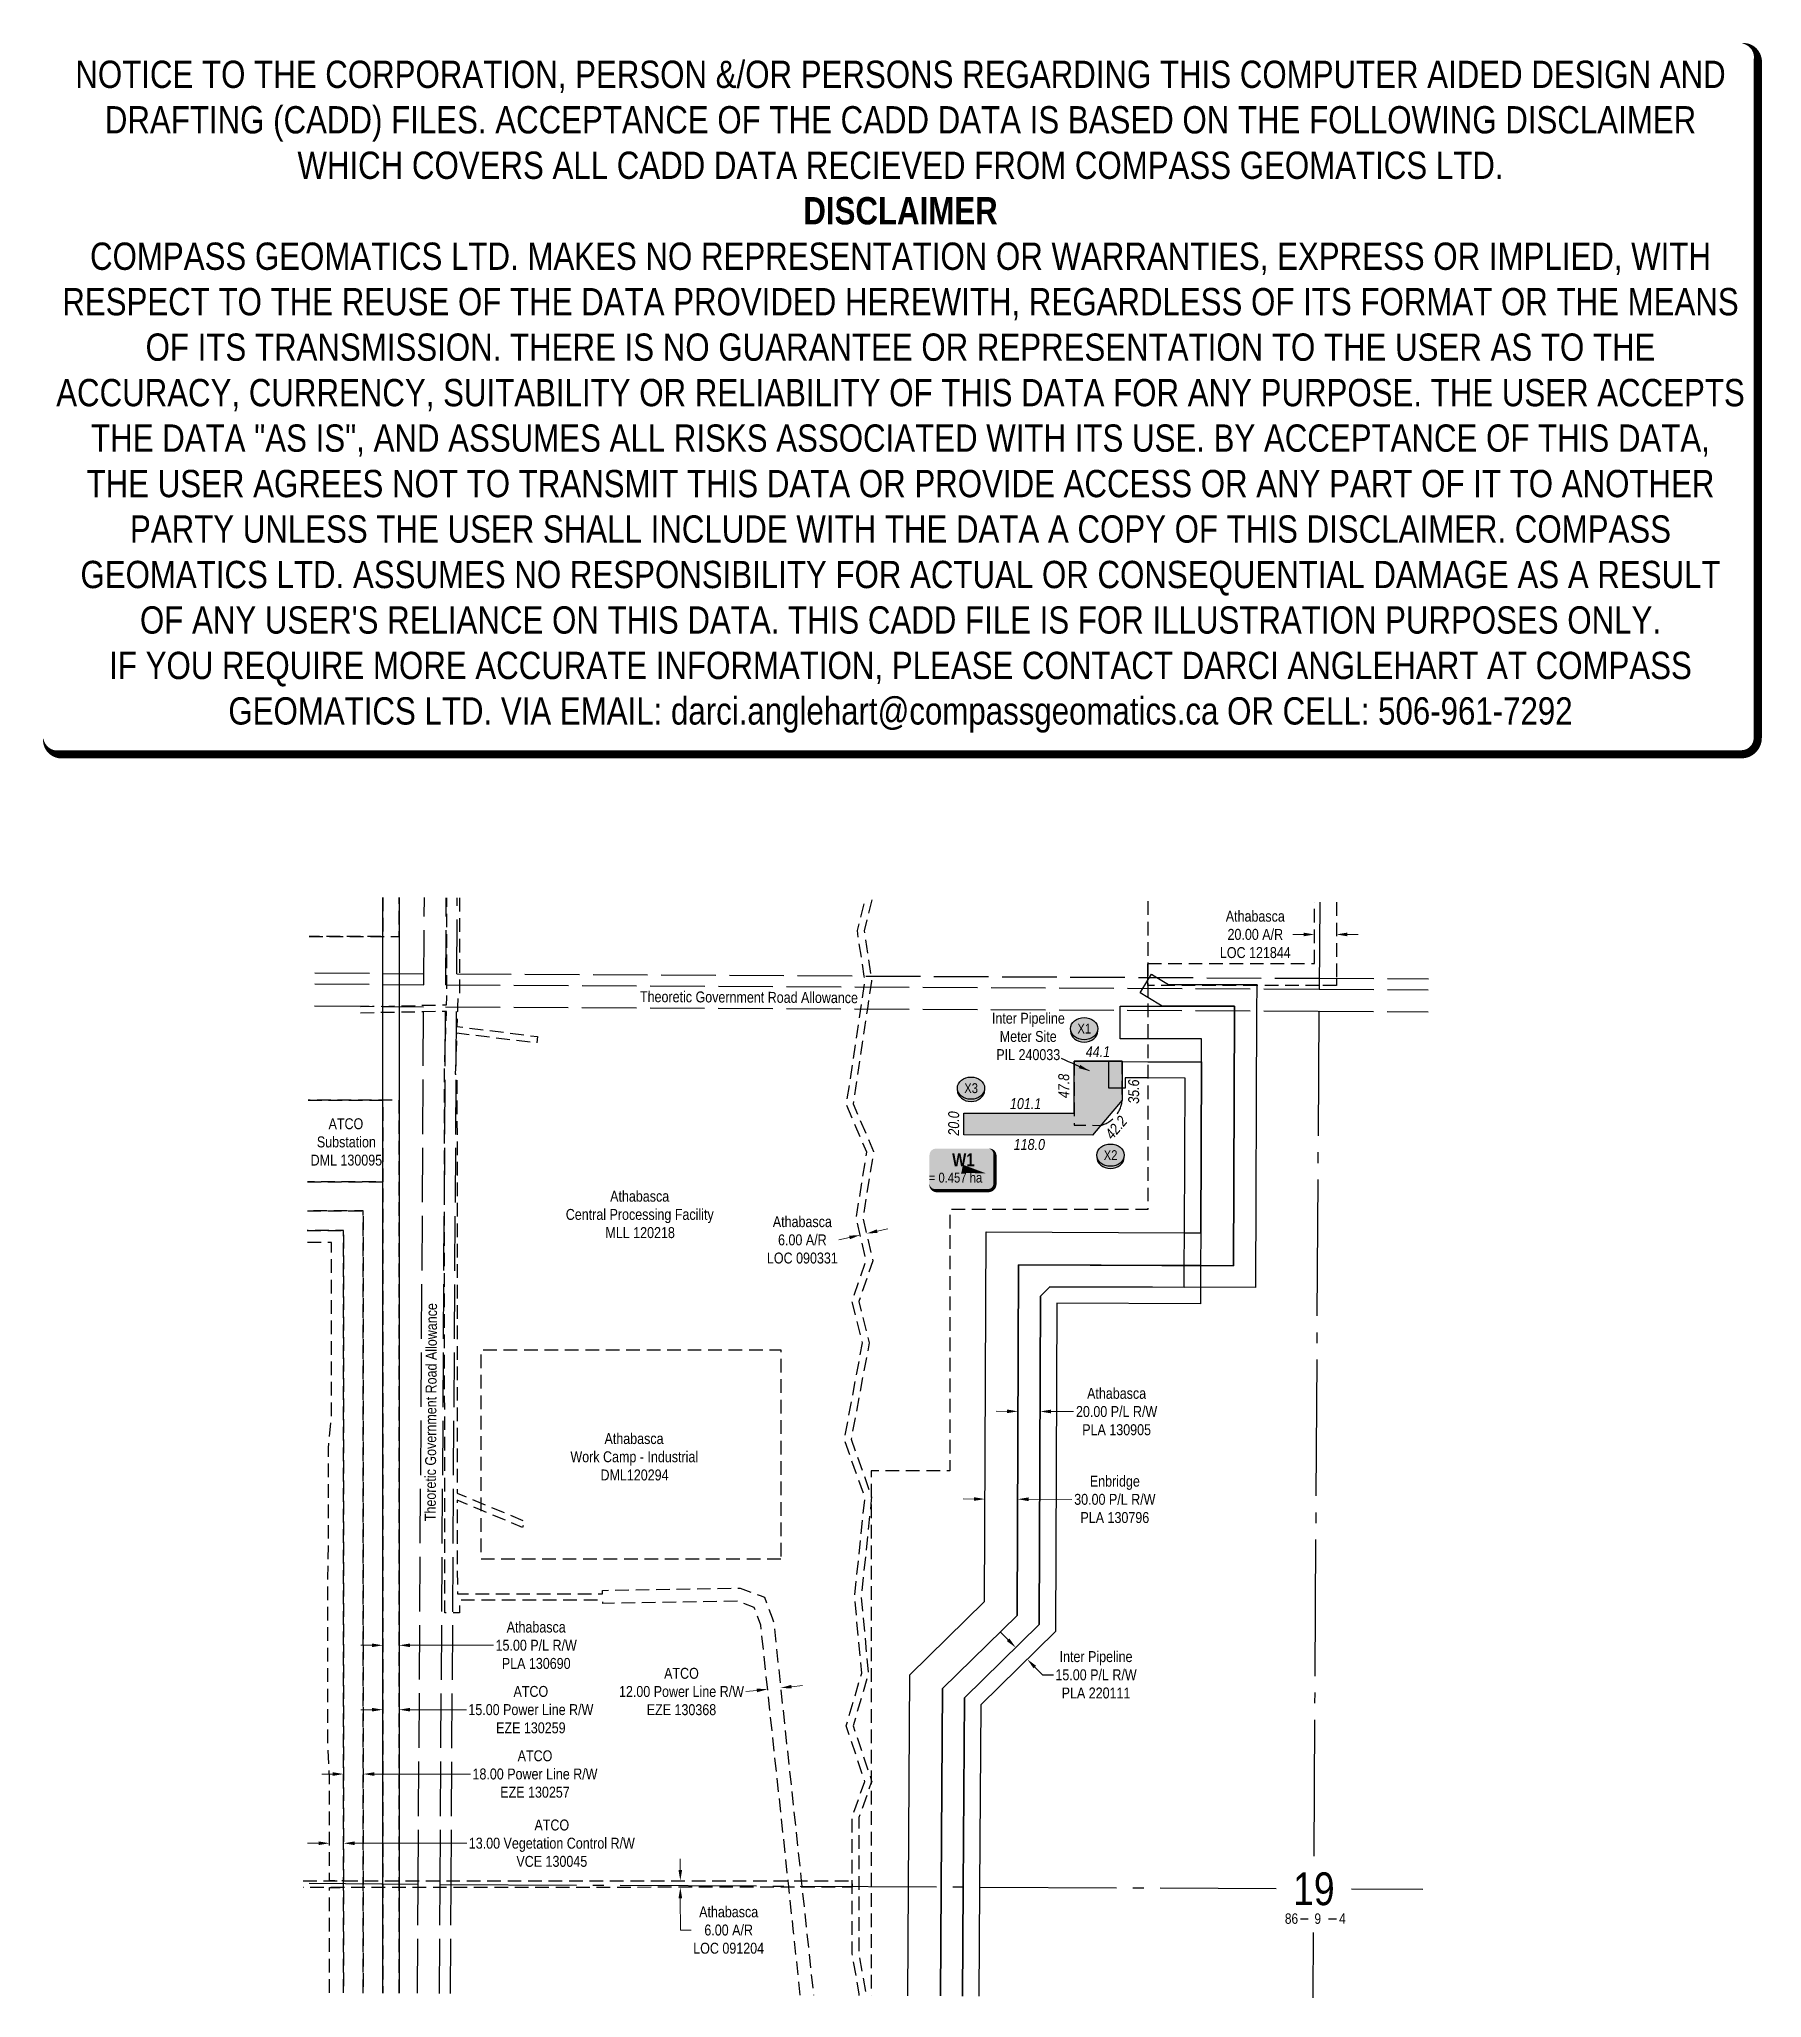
# Model space of a CAD drawing. Extents: x 473271 to 474850, y 6258556 to 6260351.
import ezdxf
from ezdxf.enums import TextEntityAlignment as Align

# ---------------------------------------------------------------- set-up
doc = ezdxf.new("R2010")
doc.units = 0
doc.header["$LTSCALE"] = 5
doc.header["$PDSIZE"] = 0.5
for name, pattern in [('foc-ACCESSROAD', [3.75, 2.5, -1.25]), ('foc-FLOWLINE', [3.75, 2.5, -1.25]), ('foc-QUARTERLINE', [33, 25, -3, 2, -3]), ('foc-UNSURVEYED', [12.5, 10, -2.5])]:
    doc.linetypes.add(name, pattern=pattern)
doc.layers.get('Defpoints').update_dxf_attribs({"color": 9})
for name, color, linetype in [('10', 1, 'Continuous'), ('9', 3, 'Continuous'), ('C-RW', 13, 'Continuous'), ('C-WS', 13, 'foc-ACCESSROAD'), ('F-AR', 190, 'foc-ACCESSROAD'), ('F-EZE', 190, 'foc-FLOWLINE'), ('F-RW', 190, 'Continuous'), ('F-VCE', 190, 'foc-FLOWLINE'), ('F-WS', 190, 'foc-ACCESSROAD'), ('L-QSEC', 8, 'foc-QUARTERLINE'), ('L-ROAD-T', 7, 'Continuous'), ('L-SECLBL', 7, 'Continuous'), ('L-USEC', 7, 'foc-UNSURVEYED'), ('P-CROSSINGS', 250, 'Continuous'), ('P-TEMP-BLOCKS', 250, 'Continuous'), ('P-WORKAREA', 113, 'Continuous'), ('P-WORKAREA-H', 111, 'Continuous'), ('P-WORKAREA-T', 113, 'Continuous')]:
    doc.layers.add(name, color=color, linetype=linetype)
for name, color, linetype, lineweight in [('C-WS-T', 13, 'Continuous', 9), ('F-AR-T', 190, 'Continuous', 9), ('F-EZE-T', 190, 'Continuous', 9), ('F-RW-T', 190, 'Continuous', 9), ('F-WS-T', 190, 'Continuous', 9)]:
    doc.layers.add(name, color=color, linetype=linetype, lineweight=lineweight)
doc.layers.add('DISCLAIMER', color=7, linetype='Continuous', plot=False)
doc.styles.add('80', font='ARIALN.TTF', dxfattribs={"height": 10})
doc.styles.add('80CG', font='ARIALN.TTF', dxfattribs={"height": 10})
doc.styles.add('80L', font='ARIALN.TTF', dxfattribs={"height": 10})
doc.styles.add('BOLD', font='ARIALNB.TTF')
doc.styles.add('Crossing', font='ARIALN.TTF', dxfattribs={"height": 10})
doc.styles.add('SIMPLEX', font='ARIALN.TTF')
doc.dimstyles.new('Compass 5 000', dxfattribs={"dimscale": 5, "dimtxt": 9, "dimasz": 2, "dimexe": 0.2, "dimexo": 0.0625, "dimgap": 0.5, "dimtad": 0, "dimtih": 1, "dimtoh": 1, "dimzin": 0, "dimdsep": 46, "dimtxsty": '80CG', "dimcen": 0.1, "dimse1": 1, "dimse2": 1, "dimclrd": 256, "dimclrt": 256, "dimaunit": 1, "dimadec": 4, "dimazin": 0, "dimtfac": 0.06, "dimtofl": 0, "dimtmove": 0, "dimatfit": 1, "dimfxl": 0.2, "dimtolj": 1, "dimtzin": 0, "dimlwd": -1, "dimarcsym": 0})

# ---------------------------------------------------------------- blocks, each defined once
blk = doc.blocks.new('L-SECLBL')
at = {"layer": '9', "color": 7}
for p, q in [((-5.082139060913505, -27.83004804289613), (-12.28857354467345, -27.83004804289613)), ((20.70431141927111, -27.83004804289613), (13.49787693551116, -27.83004804289613))]:
    blk.add_line(p, q, dxfattribs=at)
at = {"layer": '10', "color": 2, "style": 'SIMPLEX'}
blk.add_attdef('SEC', text='', height=30, dxfattribs=at).set_placement((0, 0), align=Align.MIDDLE)
at = {"layer": '10', "color": 5, "style": '80L'}
blk.add_attdef('TWP', text='', height=9.5, dxfattribs=at).set_placement((-14.43410290347765, -27.36845155570791), align=Align.MIDDLE_RIGHT)
blk.add_attdef('RGE', text='', height=9.5, dxfattribs=at).set_placement((3.622123863462547, -27.36845155570791), align=Align.MIDDLE_CENTER)
blk.add_attdef('MER', text='', height=9.5, dxfattribs=at).set_placement((23.16775162027989, -27.36845155570791), align=Align.MIDDLE_LEFT)
blk = doc.blocks.new('*D445')
at = {"layer": 'Defpoints', "color": 0, "transparency": 16777216}
for p in [(473938.4846243914, 6258840.22152582), (473938.6758961241, 6258838.429441289), (473950.4065250765, 6258841.493967249)]:
    blk.add_point(p, dxfattribs=at)
at = {"layer": 'F-EZE-T', "transparency": 16777216}
for p, q in [((473928.7323720501, 6258837.368154813), (473918.7888479758, 6258836.306868336)), ((473960.5413208836, 6258840.763169195), (473970.4848449578, 6258841.824455671))]:
    blk.add_line(p, q, dxfattribs=at)
for points in [[(473928.5554909705, 6258839.025408825), (473928.9092531295, 6258835.710900799), (473938.6758961241, 6258838.429441289)], [(473960.364439804, 6258842.420423207), (473960.718201963, 6258839.105915181), (473950.5977968093, 6258839.701882717)]]:
    blk.add_solid(points, dxfattribs=at)
at = {"layer": 'F-EZE-T', "transparency": 16777216, "insert": (473859.6517401994, 6258836.306868335), "char_height": 10, "attachment_point": 5, "style": '80CG'}
blk.add_mtext('\\A1;ATCO\\P12.00 Power Line R/W\\PEZE 130368 ', dxfattribs=at)
blk = doc.blocks.new('*D446')
at = {"layer": 'Defpoints', "color": 0, "transparency": 16777216}
for p in [(474023.4774267275, 6259254.725747949), (474024.7996561283, 6259248.974346313), (474030.6473200968, 6259250.318706125)]:
    blk.add_point(p, dxfattribs=at)
at = {"layer": 'F-AR-T', "transparency": 16777216}
for p, q in [((474013.7316554154, 6259252.485225346), (474003.9858841032, 6259250.244702744)), ((474039.070862008, 6259258.310630363), (474048.8166333202, 6259260.551152966))]:
    blk.add_line(p, q, dxfattribs=at)
for points in [[(474013.3582349818, 6259254.109520566), (474014.1050758492, 6259250.860930127), (474023.4774267275, 6259254.725747949)], [(474038.6974415744, 6259259.934925583), (474039.4442824419, 6259256.686335145), (474029.3250906961, 6259256.070107761)]]:
    blk.add_solid(points, dxfattribs=at)
at = {"layer": 'F-AR-T', "transparency": 16777216, "insert": (473970.4729236667, 6259250.244702744), "char_height": 10, "attachment_point": 5, "style": '80CG'}
blk.add_mtext('\\A1;Athabasca\\P6.00 A/R\\PLOC 090331', dxfattribs=at)
blk = doc.blocks.new('*D447')
at = {"layer": 'Defpoints', "color": 0, "transparency": 16777216}
for p in [(474167.8239837817, 6259012.601230957), (474137.7305000089, 6258987.059795693), (474167.7181424082, 6258986.936128419)]:
    blk.add_point(p, dxfattribs=at)
at = {"layer": 'F-RW-T', "transparency": 16777216}
for p, q in [((474127.8364264158, 6259012.766137292), (474117.8365114491, 6259012.807376352)), ((474177.8238987483, 6259012.559991895), (474217.4853406067, 6259012.396430441))]:
    blk.add_line(p, q, dxfattribs=at)
for points in [[(474127.8432995926, 6259014.432789787), (474127.8295532389, 6259011.099484798), (474137.8363413824, 6259012.72489823)], [(474177.8307719252, 6259014.22664439), (474177.8170255714, 6259010.893339401), (474167.8239837817, 6259012.601230957)]]:
    blk.add_solid(points, dxfattribs=at)
at = {"layer": 'F-RW-T', "transparency": 16777216, "insert": (474256.9498699381, 6259012.396430442), "char_height": 10, "attachment_point": 5, "style": '80CG'}
blk.add_mtext('\\A1;Enbridge\\P30.00 P/L R/W\\PPLA 130796', dxfattribs=at)
blk = doc.blocks.new('*D448')
at = {"layer": 'Defpoints', "color": 0, "transparency": 16777216}
for p in [(474168.2631674793, 6259119.097341304), (474188.5156273437, 6259119.014289148), (474188.4090241137, 6259093.018845681)]:
    blk.add_point(p, dxfattribs=at)
at = {"layer": 'F-RW-T', "transparency": 16777216}
for p, q in [((474158.1566483327, 6259093.142905922), (474148.1567324162, 6259093.183914006)), ((474198.4089400302, 6259092.977837597), (474219.0444311078, 6259092.89321469))]:
    blk.add_line(p, q, dxfattribs=at)
for points in [[(474158.1634830134, 6259094.809558574), (474158.149813652, 6259091.476253268), (474168.1565642492, 6259093.101897838)], [(474198.4157747109, 6259094.644490249), (474198.4021053495, 6259091.311184944), (474188.4090241137, 6259093.018845681)]]:
    blk.add_solid(points, dxfattribs=at)
at = {"layer": 'F-RW-T', "transparency": 16777216, "insert": (474258.5805839045, 6259092.89321469), "char_height": 10, "attachment_point": 5, "style": '80CG'}
blk.add_mtext('\\A1;Athabasca\\P20.00 P/L R/W\\PPLA 130905', dxfattribs=at)
blk = doc.blocks.new('*D449')
at = {"layer": 'C-RW', "transparency": 16777216}
for p, q in [((474159.1295884158, 6258883.740393803), (474152.1289103343, 6258890.881157514)), ((474183.62996668, 6258858.749755752), (474190.630644762, 6258851.60899204)), ((474190.630644762, 6258851.60899204), (474200.630644762, 6258851.60899204))]:
    blk.add_line(p, q, dxfattribs=at)
for points in [[(474160.3197157015, 6258884.907173483), (474157.9394611302, 6258882.573614121), (474166.1302664978, 6258876.599630089)], [(474184.8200939656, 6258859.916535432), (474182.4398393943, 6258857.582976071), (474176.6292885984, 6258865.890519464)]]:
    blk.add_solid(points, dxfattribs=at)
at = {"layer": 'Defpoints', "color": 0, "transparency": 16777216}
for p in [(474162.7773744171, 6258873.312514166), (474173.2763965186, 6258862.603403542), (474176.6292885984, 6258865.890519464)]:
    blk.add_point(p, dxfattribs=at)
at = {"layer": 'C-RW', "transparency": 16777216, "insert": (474239.7131822784, 6258851.608992038), "char_height": 10, "attachment_point": 5, "style": '80CG'}
blk.add_mtext('\\A1;Inter Pipeline\\P15.00 P/L R/W\\PPLA 220111', dxfattribs=at)
blk = doc.blocks.new('*D450')
at = {"layer": 'Defpoints', "color": 0, "transparency": 16777216}
for p in [(473536.9582784728, 6258727.722643726), (473549.9561168205, 6258727.722623681), (473549.9560698717, 6258697.279302687)]:
    blk.add_point(p, dxfattribs=at)
at = {"layer": 'F-EZE-T', "transparency": 16777216}
for p, q in [((473526.958231524, 6258697.279338154), (473516.958231524, 6258697.279353576)), ((473559.9560698717, 6258697.279287266), (473662.8583714756, 6258697.279128573))]:
    blk.add_line(p, q, dxfattribs=at)
for points in [[(473526.9582340943, 6258698.946004821), (473526.9582289537, 6258695.612671487), (473536.958231524, 6258697.279322732)], [(473559.956072442, 6258698.945953933), (473559.9560673014, 6258695.612620599), (473549.9560698717, 6258697.279302687)]]:
    blk.add_solid(points, dxfattribs=at)
at = {"layer": 'F-EZE-T', "transparency": 16777216, "insert": (473740.7881122669, 6258697.279128573), "char_height": 10, "attachment_point": 5, "style": '80CG'}
blk.add_mtext('\\A1;ATCO\\P13.00 Vegetation Control R/W\\PVCE 130045', dxfattribs=at)
blk = doc.blocks.new('*D451')
at = {"layer": 'Defpoints', "color": 0, "transparency": 16777216}
for p in [(473858.6036639563, 6258656.898521257), (473865.4659516456, 6258662.903760992), (473865.468863981, 6258656.901852491)]:
    blk.add_point(p, dxfattribs=at)
at = {"layer": 'F-AR-T', "transparency": 16777216}
for p, q in [((473858.5958992726, 6258672.90042858), (473858.5910469243, 6258682.900427403)), ((473858.6085163046, 6258646.898522434), (473858.6226916664, 6258617.68512049)), ((473858.6226916664, 6258617.68512049), (473868.6226916664, 6258617.685120491))]:
    blk.add_line(p, q, dxfattribs=at)
for points in [[(473860.2625657431, 6258672.901237305), (473856.9292328021, 6258672.899619856), (473858.6007516209, 6258662.900429757)], [(473860.275182775, 6258646.899331159), (473856.9418498341, 6258646.89771371), (473858.6036639563, 6258656.898521257)]]:
    blk.add_solid(points, dxfattribs=at)
at = {"layer": 'F-AR-T', "transparency": 16777216, "insert": (473902.9132782962, 6258617.685120491), "char_height": 10, "attachment_point": 5, "style": '80CG'}
blk.add_mtext('\\A1;Athabasca\\P6.00 A/R\\PLOC 091204', dxfattribs=at)
blk = doc.blocks.new('*D452')
at = {"layer": 'Defpoints', "color": 0, "transparency": 16777216}
for p in [(473549.956221992, 6258795.918946795), (473567.9482078323, 6258795.918905946), (473567.9481278937, 6258760.709639086)]:
    blk.add_point(p, dxfattribs=at)
at = {"layer": 'F-EZE-T', "transparency": 16777216}
for p, q in [((473539.9561420534, 6258760.709702639), (473529.9561420534, 6258760.709725343)), ((473577.9481278937, 6258760.709616383), (473666.2252851251, 6258760.709415959))]:
    blk.add_line(p, q, dxfattribs=at)
for points in [[(473539.9561458374, 6258762.376369306), (473539.9561382695, 6258759.043035972), (473549.9561420534, 6258760.709679935)], [(473577.9481316778, 6258762.37628305), (473577.9481241098, 6258759.042949716), (473567.9481278937, 6258760.709639086)]]:
    blk.add_solid(points, dxfattribs=at)
at = {"layer": 'F-EZE-T', "transparency": 16777216, "insert": (473725.3623929014, 6258760.709415959), "char_height": 10, "attachment_point": 5, "style": '80CG'}
blk.add_mtext('\\A1;ATCO\\P18.00 Power Line R/W\\PEZE 130257', dxfattribs=at)
blk = doc.blocks.new('*D453')
at = {"layer": 'Defpoints', "color": 0, "transparency": 16777216}
for p in [(473585.8300345025, 6258834.126689105), (473600.8297363588, 6258834.126746684), (473600.8297917426, 6258819.698927829)]:
    blk.add_point(p, dxfattribs=at)
at = {"layer": 'F-EZE-T', "transparency": 16777216}
for p, q in [((473575.8300898863, 6258819.698831863), (473565.8300898863, 6258819.698793476)), ((473610.8297917425, 6258819.698966215), (473662.4346593578, 6258819.69916431))]:
    blk.add_line(p, q, dxfattribs=at)
for points in [[(473575.8300834885, 6258821.36549853), (473575.830096284, 6258818.032165196), (473585.8300898862, 6258819.69887025)], [(473610.8297853447, 6258821.365632882), (473610.8297981403, 6258818.032299548), (473600.8297917426, 6258819.698927829)]]:
    blk.add_solid(points, dxfattribs=at)
at = {"layer": 'F-EZE-T', "transparency": 16777216, "insert": (473721.5717671341, 6258819.69916431), "char_height": 10, "attachment_point": 5, "style": '80CG'}
blk.add_mtext('\\A1;ATCO\\P15.00 Power Line R/W\\PEZE 130259', dxfattribs=at)
blk = doc.blocks.new('*D454')
at = {"layer": 'Defpoints', "color": 0, "transparency": 16777216}
for p in [(473585.8299324617, 6258871.56975487), (473600.8295652709, 6258878.698201359), (473600.8295926346, 6258871.569812449)]:
    blk.add_point(p, dxfattribs=at)
at = {"layer": 'F-EZE-T', "transparency": 16777216}
for p, q in [((473575.829905098, 6258878.698105393), (473565.8299050981, 6258878.698067007)), ((473610.8295652708, 6258878.698239746), (473687.3894512023, 6258878.698533636))]:
    blk.add_line(p, q, dxfattribs=at)
for points in [[(473575.8298987002, 6258880.36477206), (473575.8299114958, 6258877.031438726), (473585.829905098, 6258878.69814378)], [(473610.829558873, 6258880.364906413), (473610.8295716686, 6258877.031573079), (473600.8295652709, 6258878.698201359)]]:
    blk.add_solid(points, dxfattribs=at)
at = {"layer": 'F-EZE-T', "transparency": 16777216, "insert": (473726.4719887194, 6258878.698533636), "char_height": 10, "attachment_point": 5, "style": '80CG'}
blk.add_mtext('\\A1;Athabasca\\P15.00 P/L R/W\\PPLA 130690', dxfattribs=at)
blk = doc.blocks.new('*D455')
at = {"layer": 'Defpoints', "color": 0, "transparency": 16777216}
for p in [(474460.013770766, 6259530.199635686), (474440.0139026052, 6259514.359878401), (474460.013770766, 6259514.359862599)]:
    blk.add_point(p, dxfattribs=at)
at = {"layer": 'F-EZE-T', "transparency": 16777216}
for p, q in [((474430.0139026052, 6259530.199635686), (474420.0139026052, 6259530.199635686)), ((474470.013770766, 6259530.199635686), (474480.013770766, 6259530.199635686))]:
    blk.add_line(p, q, dxfattribs=at)
for points in [[(474430.0139026052, 6259531.866302353), (474430.0139026052, 6259528.532969019), (474440.0139026052, 6259530.199635686)], [(474470.013770766, 6259531.866302353), (474470.013770766, 6259528.532969019), (474460.013770766, 6259530.199635686)]]:
    blk.add_solid(points, dxfattribs=at)
at = {"layer": 'F-EZE-T', "transparency": 16777216, "insert": (474385.7233159749, 6259530.199635686), "char_height": 10, "attachment_point": 5, "style": '80CG'}
blk.add_mtext('\\A1;Athabasca\\P20.00 A/R\\PLOC 121844', dxfattribs=at)
blk = doc.blocks.new('*U458')
h = blk.add_hatch(color=111)
edge = h.paths.add_edge_path()
edge.add_line((-23.99999999999998, -20), (23.99999999999998, -20))
edge.add_arc((23.99999999999998, -14), 6, 270, 360)
edge.add_line((29.99999999999998, -14), (29.99999999999998, 12.5))
edge.add_arc((23.99999999999998, 12.5), 6, 0, 90)
edge.add_line((23.99999999999998, 18.5), (-23.99999999999998, 18.5))
edge.add_arc((-23.99999999999998, 12.5), 6, 90, 180)
edge.add_line((-29.99999999999998, 12.5), (-29.99999999999998, -14))
edge.add_arc((-23.99999999999998, -14), 6, 180, 270)
at = {"color": 250, "flags": 128}
blk.add_lwpolyline([(-23.99999999999998, -20, 3, 3, 0), (23.99999999999998, -20, 3, 3, 0.414213562373095), (29.99999999999998, -14, 3, 3, 0), (29.99999999999998, 12.5, 3, 0, 0.414213562373095), (23.99999999999998, 18.5, 0, 0, 0), (-23.99999999999998, 18.5, 0, 0, 0.414213562373095), (-29.99999999999998, 12.5, 0, 0, 0), (-29.99999999999998, -14, 0, 3, 0.414213562373095)], format="xyseb", close=True, dxfattribs=at)
at = {"flags": 128}
blk.add_lwpolyline([(22.07976267326208, -4.33550286134658, 0, 7.5, 0), (-3.398394867633905e-15, 3.944304526105059e-31, 0, 0, 0)], format="xyseb", dxfattribs=at)
at = {"color": 250}
for tag, p, height, style in [('TEMP_AREA_W1_001', (-9.212824010914055, 2.244292974654144), 12, 'BOLD'), ('ENTER_TEXT_001', (-30.65893587994544, -12.62358668049049), 9, '80')]:
    blk.add_attdef(tag, p, '', height=height, dxfattribs=dict(at, style=style))
blk = doc.blocks.new('xing2')
h = blk.add_hatch(color=50)
h.dxf.hatch_style = 1
edge = h.paths.add_edge_path()
edge.add_ellipse((0, 0), major_axis=(-12.5, 0), ratio=0.8162973455633619, start_angle=0, end_angle=360)
h = blk.add_hatch(color=250)
h.dxf.hatch_style = 1
edge = h.paths.add_edge_path()
edge.add_ellipse((0, -2.047489049626165), major_axis=(-12.5, 0), ratio=0.8162973455633619, start_angle=0, end_angle=180)
edge.add_line((12.5, -2.047489049626165), (12.5, 0))
edge.add_ellipse((0, 0), major_axis=(-12.5, 0), ratio=0.8162973455633619, start_angle=0, end_angle=180, ccw=False)
edge.add_line((-12.5, 0), (-12.5, -2.047489049626165))
at = {"color": 250}
blk.add_ellipse((0, 0), major_axis=(-12.5, 0), ratio=0.8162973455633619, dxfattribs=at)
blk.add_ellipse((0, -2.047489049626165), major_axis=(-12.5, 0), ratio=0.8162973455633619, start_param=0, end_param=3.141592653589793, dxfattribs=at)
at = {"color": 250, "style": 'Crossing'}
blk.add_attdef('CROSSING', text='', height=9, dxfattribs=at).set_placement((0.08916442567715421, 0.0199513138486509), align=Align.MIDDLE_CENTER)
at = {"color": 250, "style": 'Crossing', "flags": 1}
for tag, p in [('OWNER', (0.08916442567715421, -12.49201765665748)), ('DESCRIPTION', (0.08916442567715421, -25.770021277247)), ('LOCATION', (0.08916442567715421, -39.30337514164421)), ('DWG_REF', (0.08916442567715421, -52.83672900604233))]:
    blk.add_attdef(tag, text='', height=9, dxfattribs=at).set_placement(p, align=Align.MIDDLE_CENTER)
blk = doc.blocks.new('Disclaimer_Legal')
at = {"layer": 'DISCLAIMER', "color": 254, "flags": 128}
blk.add_lwpolyline([(-3612.859355113964, -1104.601793492536, 37.5, 37.5, 0), (4096.10254652852, -1104.601793492536, 37.5, 37.5, 0.414213562373095), (4171.10254652852, -1029.601793492536, 37.5, 37.5, 0), (4171.10254652852, 2078.694150954953, 37.5, 0, 0.414213562373095), (4096.10254652852, 2153.694150954953, 0, 0, 0), (-3612.859355113964, 2153.694150954953, 0, 0, 0.414213562373095), (-3687.859355113964, 2078.694150954953, 0, 0, 0), (-3687.859355113964, -1029.601793492536, 0, 37.5, 0.414213562373095)], format="xyseb", close=True, dxfattribs=at)
at = {"layer": 'DISCLAIMER', "color": 254, "insert": (241.6215957072782, 533.9211787312088), "char_height": 125, "width": 7717.567617301413, "attachment_point": 5, "style": '80'}
blk.add_mtext('NOTICE TO THE CORPORATION, PERSON &/OR PERSONS REGARDING THIS COMPUTER AIDED DESIGN AND DRAFTING (CADD) FILES. ACCEPTANCE OF THE CADD DATA IS BASED ON THE FOLLOWING DISCLAIMER WHICH COVERS ALL CADD DATA RECIEVED FROM COMPASS GEOMATICS LTD.\\P{\\fArial Narrow|b1|i0|c0|p34;DISCLAIMER}\\PCOMPASS GEOMATICS LTD. MAKES NO REPRESENTATION OR WARRANTIES, EXPRESS OR IMPLIED, WITH RESPECT TO THE REUSE OF THE DATA PROVIDED HEREWITH, REGARDLESS OF ITS FORMAT OR THE MEANS OF ITS TRANSMISSION. THERE IS NO GUARANTEE OR REPRESENTATION TO THE USER AS TO THE ACCURACY, CURRENCY, SUITABILITY OR RELIABILITY OF THIS DATA FOR ANY PURPOSE. THE USER ACCEPTS THE DATA "AS IS", AND ASSUMES ALL RISKS ASSOCIATED WITH ITS USE. BY ACCEPTANCE OF THIS DATA, THE USER AGREES NOT TO TRANSMIT THIS DATA OR PROVIDE ACCESS OR ANY PART OF IT TO ANOTHER PARTY UNLESS THE USER SHALL INCLUDE WITH THE DATA A COPY OF THIS DISCLAIMER. COMPASS GEOMATICS LTD. ASSUMES NO RESPONSIBILITY FOR ACTUAL OR CONSEQUENTIAL DAMAGE AS A RESULT OF ANY USER\'S RELIANCE ON THIS DATA. THIS CADD FILE IS FOR ILLUSTRATION PURPOSES ONLY.\\PIF YOU REQUIRE MORE ACCURATE INFORMATION, PLEASE CONTACT DARCI ANGLEHART AT COMPASS GEOMATICS LTD. VIA EMAIL: darci.anglehart@compassgeomatics.ca OR CELL: 506-961-7292', dxfattribs=at)

msp = doc.modelspace()

# ---------------------------------------------------------------- hatches: boundary and pattern name
at = {"layer": 'P-WORKAREA-H'}
h = msp.add_hatch(color=256, dxfattribs=at)
h.dxf.hatch_style = 1
h.paths.add_polyline_path([(474263.6612273334, 6259378.437725041), (474236.4613020681, 6259346.256922312), (474118.5162098923, 6259346.560941419), (474118.5677385544, 6259366.551635008), (474219.622461814, 6259366.291153069), (474219.659938924, 6259414.104788811), (474263.6994369009, 6259413.991271171)])

# ---------------------------------------------------------------- linework, layer by layer
at = {"layer": 'C-RW'}
msp.add_lwpolyline([(474117.3042282066, 6258557.228087095), (474117.988094093, 6258657.17352454), (474119.175126821, 6258830.565312228), (474187.6078720746, 6258897.65608259), (474188.8425068972, 6259198.72461874), (474197.4973036083, 6259207.305804163), (474320.5263344037, 6259206.799783248), (474320.6058184573, 6259226.770955663), (474320.7252911935, 6259256.759045992), (474321.2908215554, 6259398.599011569), (474287.1319910389, 6259398.737389934), (474266.4614047175, 6259398.821454687), (474266.4613262088, 6259389.395297585), (474263.7403603852, 6259389.406133476), (474251.4686019728, 6259389.456334667), (474251.4689049525, 6259413.940719363), (474263.6996914796, 6259413.896472489), (474287.1324185443, 6259413.463274394), (474336.4492352542, 6259413.54749388), (474335.8015729225, 6259256.697051003), (474335.6229342135, 6259226.70941997), (474335.5039123058, 6259206.738387479), (474335.414496945, 6259191.742371215), (474203.8133721748, 6259192.283062918), (474202.5793004903, 6258891.33145083), (474134.1291422753, 6258824.224129871), (474132.9853806858, 6258657.098395689), (474132.3014674075, 6258557.152657463)], dxfattribs=at)
at = {"layer": 'C-WS', "flags": 128}
msp.add_lwpolyline([(474244.0610031244, 6259355.248288211, 0.3189868907249152), (474263.6612273334, 6259378.437725041), (474263.6991361227, 6259413.71140069), (474263.6994369009, 6259413.991271171), (474219.659938924, 6259414.104788811), (474219.6139815125, 6259355.471907741)], format="xyb", close=True, dxfattribs=at)
at = {"layer": 'F-AR', "flags": 128}
for points in [[(474022.5702983222, 6258557.704557818), (474022.6161551402, 6258559.420080659), (474016.1975472927, 6258595.935710062), (474016.2325331651, 6258656.947167747), (474016.2326994468, 6258657.687524839), (474016.2359850307, 6258662.944888196), (474016.2698270353, 6258721.772522465), (474027.7212657358, 6258753.993331995), (474010.6975469515, 6258804.806526401), (474024.8820582713, 6258853.092827195), (474018.3820450153, 6258923.673866531), (474027.8756069869, 6259013.889997139), (474008.979152113, 6259067.170031889), (474025.5969726729, 6259155.798360566), (474015.971699884, 6259193.982495482), (474028.8264718243, 6259231.458600326), (474019.857306147, 6259270.472461289), (474029.5419309141, 6259330.589512414), (474010.8988100198, 6259374.097205804), (474024.0305351612, 6259461.974369872), (474027.8253978357, 6259487.379252542), (474027.1164679898, 6259492.120158176), (474020.8915234415, 6259533.844695965), (474028.0097946251, 6259561.914630052)], [(474034.1916383832, 6259561.883569697), (474027.0026698353, 6259533.537217315), (474033.1880484237, 6259492.089415219), (474033.8927378922, 6259487.378567458), (474030.0930190732, 6259461.943678676), (474017.08449517, 6259374.894490214), (474035.7425404103, 6259331.353699139), (474025.9676450035, 6259270.675612878), (474035.0578771739, 6259231.132481154), (474022.2263242166, 6259193.720881667), (474031.7375836398, 6259155.987622122), (474015.1744374741, 6259067.653236412), (474033.7084263602, 6259015.393896386), (474033.9850760091, 6259014.613702086), (474033.7086257922, 6259011.984902742), (474024.4106776707, 6258923.634772916), (474030.9618629519, 6258852.501164198), (474016.9859950654, 6258804.925192127), (474033.708473358, 6258755.010789591), (474034.0683218247, 6258753.935684019), (474033.7083543309, 6258752.922551773), (474022.268356788, 6258720.73539083), (474022.2326770221, 6258657.657216134), (474022.1978424138, 6258596.457665586), (474028.6299828655, 6258559.863682553), (474028.5714783377, 6258557.674374477)], [(473512.8378630875, 6258662.735129342), (473536.9598961855, 6258662.746311557), (473549.9560072464, 6258662.751897025), (473567.9479055121, 6258662.758766427), (473585.8305014944, 6258662.767795566), (473600.8302431847, 6258662.775553302), (473618.3042686507, 6258662.782962517), (473648.4655075049, 6258662.794751408), (473959.0616680809, 6258662.950778548), (473966.2864728029, 6258662.955201182), (473971.1241126672, 6258662.954189467), (474016.2359850307, 6258662.944888196), (474016.2326994468, 6258657.687524839), (474016.2325331651, 6258656.947167747), (473971.7668653454, 6258656.950994601), (473966.875583467, 6258656.951534509), (473959.7048469009, 6258656.947579082), (473648.4281776786, 6258656.796536773), (473618.266896099, 6258656.784748024), (473600.8302386457, 6258656.776405048), (473585.8308131187, 6258656.769445974), (473567.947807734, 6258656.761019771), (473549.9559393883, 6258656.754149953), (473536.9585910495, 6258656.748572059), (473512.8004898163, 6258656.738855238)]]:
    msp.add_lwpolyline(points, dxfattribs=at)
at = {"layer": 'F-AR'}
msp.add_lwpolyline([(474460.0138066265, 6259559.744048232), (474460.0137514782, 6259489.94939937), (474460.0138136449, 6259483.569664291), (474444.3741125989, 6259483.569859042), (474386.9728965766, 6259483.569936005), (474287.1326681198, 6259483.570003431), (474287.1322048288, 6259488.399955226), (474287.1325697583, 6259490.812825351), (474287.1325627948, 6259503.569596747), (474440.0139167851, 6259503.569344032), (474440.0138428333, 6259559.844537016)], dxfattribs=at)
at = {"layer": 'F-EZE', "flags": 128}
for points in [[(473968.6095639178, 6258557.975956991), (473962.1613212298, 6258618.389401726), (473958.0457886613, 6258656.946971506), (473957.9344818622, 6258657.983316709), (473957.4050499236, 6258662.950156234), (473932.4092606888, 6258897.143503739), (473926.3209255286, 6258913.502415448), (473911.3408789421, 6258919.124260533), (473787.4577297901, 6258917.021194858), (473787.407634995, 6258919.972329153), (473656.1845767933, 6258919.942327932), (473656.1928496239, 6258908.557105328), (473649.9973813095, 6258908.552615102), (473642.7045585767, 6258908.547057132), (473642.6926634909, 6258924.248127033), (473642.3324162359, 6259402.144555579), (473644.1753809262, 6259459.675513558), (473623.2687316907, 6259459.286501283), (473600.8272421295, 6259458.869124847), (473585.8270251133, 6259458.590717573), (473565.2865108924, 6259458.209016454), (473565.2627928166, 6259464.204015955), (473576.2722751185, 6259464.407557159), (473585.8266516343, 6259464.327806543), (473600.8273019177, 6259464.865476959), (473623.3060986673, 6259465.283321369), (473644.3676737545, 6259465.674972657), (473644.5812624324, 6259472.345688052), (473644.5934938836, 6259563.841085428)], [(473656.0777233778, 6259563.783383511), (473656.0743902246, 6259494.0131492), (473656.071481799, 6259472.343735499), (473654.5777150844, 6259472.344523353), (473654.305934721, 6259463.860108675), (473654.1781258794, 6259459.861701253), (473653.7273926474, 6259445.801479129), (473727.7554209639, 6259436.637755254), (473727.0186893353, 6259430.688320563), (473653.5349500621, 6259439.784803153), (473653.2539397083, 6259431.028367234), (473652.3294754088, 6259402.151891999), (473653.0738283549, 6259402.152364351), (473653.8225567539, 6259402.152709485), (473654.1122882921, 6259018.108949988), (473675.8828200766, 6259009.063695349), (473716.1791664204, 6258992.32162861), (473713.8790088385, 6258986.785619437), (473675.8830093479, 6259002.571938765), (473654.1171939156, 6259011.614861312), (473654.1833666327, 6258925.936712639), (473787.3060793638, 6258925.967101026), (473787.2541112588, 6258929.009340315), (473913.4177005216, 6258931.150799203), (473931.8078961186, 6258924.249773848), (473935.651048104, 6258922.807959872), (473942.6519028011, 6258903.995937848), (473944.1712201771, 6258899.913414505), (473969.4626781823, 6258662.954192649), (473969.9988700367, 6258657.922046362), (473970.1034352283, 6258656.951209986), (473980.673919624, 6258557.915278496)], [(473516.8309851213, 6259303.403003215), (473585.8299424045, 6259303.403585133), (473585.8297889043, 6258924.246939008), (473585.8305014944, 6258662.767795566), (473585.830595181, 6258659.985143063), (473585.8308131187, 6258656.769445974), (473585.830659419, 6258618.385108413), (473585.8310315641, 6258559.901167573)], [(473516.6655574306, 6259276.861313294), (473567.94929974, 6259276.861348777), (473567.9479055121, 6258662.758766427), (473567.9478056479, 6258660.133376209), (473567.947807734, 6258656.761019771), (473567.9479938072, 6258559.991111524)], [(473567.9479938072, 6258559.991111524), (473567.947807734, 6258656.761019771), (473567.9478056479, 6258660.133376209), (473567.9479055121, 6258662.758766427), (473567.94929974, 6259276.861348777), (473516.6655574306, 6259276.861313294)], [(473549.9561904593, 6258560.081602518), (473549.9559481423, 6258656.755551335), (473549.9560935401, 6258660.282265188), (473549.9560166257, 6258662.753398505), (473549.9569359476, 6259258.869055079), (473516.5534154222, 6259258.868930015)]]:
    msp.add_lwpolyline(points, dxfattribs=at)
at = {"layer": 'F-RW'}
for points in [[(473585.8310315641, 6258559.901167573), (473585.830659419, 6258618.385108413), (473585.8308131187, 6258656.769445974), (473585.830595181, 6258659.985143063), (473585.8305014944, 6258662.767795566), (473585.8297889043, 6258924.246939008), (473585.8303855599, 6259303.403582364), (473585.8307847624, 6259378.371388691), (473585.8266516343, 6259464.327806543), (473585.8265256309, 6259494.490457069), (473585.8296764535, 6259528.302433301), (473585.8293460372, 6259564.136342851)], [(473600.8270559874, 6259564.060987632), (473600.8271430542, 6259528.303771234), (473600.8273155525, 6259494.365946222), (473600.8271613257, 6259464.203398519), (473600.8279459945, 6259378.37183236), (473600.8293904326, 6258924.247481942), (473600.8303815167, 6258666.050208524), (473600.8302431847, 6258662.775553302), (473600.8303539804, 6258659.860765353), (473600.8302386457, 6258656.776405048), (473600.8301753498, 6258618.384760653), (473600.830741721, 6258559.825725514)], [(474097.041629624, 6258557.329999208), (474097.7273725926, 6258657.276597258), (474098.974553588, 6258838.997448579), (474167.3846379717, 6258906.065810411), (474168.7097920583, 6259227.397764895), (474365.6664155081, 6259226.586252177), (474366.629949803, 6259460.255064049), (474366.6473594988, 6259464.447353498), (474300.3439074277, 6259464.448664811), (474287.1325928053, 6259472.495756867), (474280.0668598789, 6259476.799348013), (474287.1322011807, 6259488.399354631), (474288.6008604947, 6259490.805408207), (474290.4650006627, 6259493.871939499), (474295.5486440779, 6259490.771121019), (474306.0522608279, 6259484.379268295), (474386.9758273117, 6259484.319786466), (474386.9728965766, 6259483.569936005), (474386.8764742179, 6259460.154731877), (474385.8355439551, 6259206.532659885), (474197.4973036083, 6259207.305804163), (474188.8425068972, 6259198.72461874), (474187.6078720746, 6258897.65608259), (474119.175126821, 6258830.565312228), (474117.9880983761, 6258657.174225229), (474117.3042278223, 6258557.228087096)], [(474067.0546366989, 6258557.480820823), (474067.7403900143, 6258657.427111366), (474069.0735809528, 6258851.678672321), (474137.4487134735, 6258918.711532075), (474138.8455136099, 6259257.510062039), (474320.7252911935, 6259256.759045992), (474335.8015729225, 6259256.697051003), (474336.4497263405, 6259413.555398998), (474336.5359132718, 6259434.460092862), (474287.1324450914, 6259434.461187696), (474261.8913813585, 6259434.461626831), (474261.8908564005, 6259460.777894701), (474261.8905253212, 6259464.449659023), (474287.1321857549, 6259464.449214708), (474300.3439074277, 6259464.448664811), (474366.6473594988, 6259464.447353498), (474366.629949803, 6259460.255064049), (474365.6664155081, 6259226.586252177), (474335.6229342135, 6259226.70941997), (474320.6058184573, 6259226.770955663), (474168.7097920583, 6259227.397764895), (474167.3846379717, 6258906.065810411), (474098.974553588, 6258838.997448579), (474097.7273676938, 6258657.275796472), (474097.0416300715, 6258557.329999207)]]:
    msp.add_lwpolyline(points, dxfattribs=at)
at = {"layer": 'F-RW', "flags": 128}
for points in [[(474263.6994369009, 6259413.991271171), (474219.6605488689, 6259414.104787239)], [(474263.6994369009, 6259413.991271171), (474263.758242323, 6259378.552404772)]]:
    msp.add_lwpolyline(points, dxfattribs=at)
at = {"layer": 'F-VCE', "flags": 128}
for points in [[(473516.5534154222, 6259258.868930015), (473549.9569359476, 6259258.869055079), (473549.9560166257, 6258662.753398505), (473536.9599093231, 6258662.748413634), (473536.9575211765, 6258757.893859149), (473535.458564107, 6258787.880559611), (473535.4560848119, 6258940.592950766), (473535.955875487, 6258970.579378928), (473535.9548323715, 6259059.485159933), (473538.9524790546, 6259089.471696365), (473538.951368045, 6259247.873782246), (473516.4848861993, 6259247.873906278)], [(473536.9603491289, 6258560.146965984), (473536.958599809, 6258656.749973447), (473549.9559481423, 6258656.755551335), (473549.9561904593, 6258560.081602518)]]:
    msp.add_lwpolyline(points, dxfattribs=at)
at = {"layer": 'F-WS', "flags": 128}
for points in [[(473585.8317864625, 6259564.136330589), (473585.831282814, 6259528.302423277), (473518.2327208433, 6259528.301475431)], [(473518.2327251729, 6259528.302170093), (473585.830895073, 6259528.302425695), (473600.8271430542, 6259528.303771234), (473600.8270267716, 6259564.060987779)], [(474287.13257487, 6259560.612681041), (474287.1325627948, 6259503.569596747), (474287.1325697583, 6259490.812825351), (474287.1322011807, 6259488.399354631), (474287.1322803741, 6259483.570005787), (474287.1321496671, 6259472.495759555), (474287.1321857549, 6259464.449214708), (474287.1321633941, 6259460.651823998), (474287.1324450914, 6259434.461187696), (474287.1321157973, 6259428.269445864), (474287.1320893402, 6259413.272280711), (474287.1323234247, 6259311.248659972), (474287.1324027844, 6259278.154759331), (474105.6948255016, 6259278.154653397), (474105.6943275694, 6259038.519641557), (474033.7084902565, 6259038.528196926), (474033.7084263602, 6259015.393896386), (474033.7086257922, 6259011.984902742), (474033.708478269, 6258755.01159039), (474033.7083543309, 6258752.922551773), (474033.7080704291, 6258657.599040254), (474033.7082042658, 6258557.648538966)], [(473517.2982407482, 6259378.370827015), (473585.832386183, 6259378.370577875), (473585.8319366158, 6259303.40357269), (473516.8309823914, 6259303.402565225)], [(473600.830741721, 6258559.825725514), (473600.8301753498, 6258618.384760653), (473600.8302386457, 6258656.776405048), (473600.8303539804, 6258659.860765353), (473600.8302431847, 6258662.775553302), (473600.8303815167, 6258666.050208524), (473600.8293904326, 6258924.247481942), (473600.8279459945, 6259378.37183236), (473585.8320034242, 6259378.371381083), (473517.2982457411, 6259378.371628099)]]:
    msp.add_lwpolyline(points, dxfattribs=at)
msp.add_lwpolyline([(473950.756487454, 6258957.652289115), (473675.8827146592, 6258957.652590537), (473675.8830843605, 6259003.920520869), (473675.8830345366, 6259010.434699585), (473675.8829505402, 6259149.564352306), (473950.7565620922, 6259149.563841305), (473950.756487454, 6258957.652289115)], close=True, dxfattribs=at)
at = {"layer": 'L-QSEC'}
for p, q in [((474444.8341578325, 6259559.823028428), (474444.3521442668, 6259479.977032068)), ((474439.5530762814, 6258685.553656165), (474444.2307616142, 6259459.869882536)), ((473518.3344673393, 6258660.553711692), (473618.2850581504, 6258659.716348388)), ((473638.3923215849, 6258659.614760799), (474404.7726010493, 6258655.742790757)), ((474474.0217596595, 6258655.392924411), (474539.3245852016, 6258655.062996058)), ((474438.7681037906, 6258555.613975811), (474439.1304058117, 6258615.587298895))]:
    msp.add_line(p, q, dxfattribs=at)
at = {"layer": 'L-USEC'}
for p, q in [((473623.4237744567, 6259484.124530881), (473623.9216212481, 6259563.969925057)), ((473643.5310377522, 6259484.022913524), (473644.0288848187, 6259563.868351824)), ((473653.6473548302, 6259494.025685531), (473654.082516604, 6259563.817565202)), ((473523.535458527, 6259495.015553363), (473623.5511015377, 6259494.177569966)), ((473523.472797081, 6259484.961972475), (473623.4668688906, 6259484.124169817)), ((473643.5310377522, 6259484.022913524), (474444.3323467864, 6259479.977131964)), ((473653.6473548302, 6259494.025685531), (474444.3831393726, 6259490.030756678)), ((474444.3322245308, 6259479.977132581), (474544.3050423202, 6259479.472661126)), ((474444.3829559891, 6259490.030757607), (474544.3657783826, 6259489.526235664)), ((473523.3474741889, 6259464.854810696), (473623.2984035962, 6259464.017369512)), ((473618.2850581504, 6258659.716348388), (473623.2984035962, 6259464.017369512)), ((473638.3921735876, 6258659.591017304), (473643.4055190333, 6259463.892038427)), ((473643.4056670919, 6259463.915784264), (474444.2307616142, 6259459.869882536)), ((473648.4457313062, 6258659.528351764), (473653.459076752, 6259463.829372887)), ((474444.2307616142, 6259459.869882536), (474544.1835701953, 6259459.36551205)), ((473617.6621795556, 6258559.766071505), (473618.2850581504, 6258659.716348388)), ((473637.7694424049, 6258559.66439488), (473638.3921737488, 6258659.591043159)), ((473647.8230738293, 6258559.613556567), (473648.445731548, 6258659.528390547))]:
    msp.add_line(p, q, dxfattribs=at)
at = {"layer": 'P-WORKAREA', "flags": 128}
msp.add_lwpolyline([(474263.6612273334, 6259378.437725041), (474236.4613020681, 6259346.256922312), (474118.5162098923, 6259346.560941419), (474118.5677385544, 6259366.551635008), (474219.622461814, 6259366.291153069), (474219.659938924, 6259414.104788811), (474263.6994369009, 6259413.991271171)], close=True, dxfattribs=at)

# ---------------------------------------------------------------- block references
at = {"layer": 'L-SECLBL', "xscale": 0.9995379999999999, "yscale": 0.9995379999999999, "zscale": 0.9995379999999999}
msp.add_blockref('L-SECLBL', (474439.3719312547, 6258655.56798515), dxfattribs=at).add_auto_attribs({'SEC': '19', 'TWP': '86', 'RGE': '9', 'MER': '4'})
at = {"layer": 'P-CROSSINGS', "xscale": 0.2, "yscale": 0.2, "zscale": 0.2}
msp.add_blockref('Disclaimer_Legal', (474012.1261986467, 6259916.260735669), dxfattribs=at)
at = {"layer": 'P-CROSSINGS', "xscale": 0.9995379999999999, "yscale": 0.9995379999999999, "zscale": 0.9995379999999999}
for p, values in [((474228.8324508555, 6259443.871272921), {'CROSSING': 'X1'}), ((474125.0922791246, 6259389.314134765), {'CROSSING': 'X3'}), ((474252.9414622436, 6259327.931471164), {'CROSSING': 'X2'})]:
    msp.add_blockref('xing2', p, dxfattribs=at).add_auto_attribs(values)
at = {"layer": 'P-TEMP-BLOCKS'}
msp.add_blockref('*U458', (474116.9933579322, 6259315.464407608), dxfattribs=at).add_auto_attribs({'TEMP_AREA_W1_001': 'W1', 'ENTER_TEXT_001': '= 0.457 ha'})

# ---------------------------------------------------------------- texts
at = {"layer": 'C-WS-T', "insert": (474143.6595353737, 6259458.401587724), "char_height": 9.99538000000001, "attachment_point": 1, "style": '80L'}
msp.add_mtext_dynamic_manual_height_columns('\\pi0.59543;Inter Pipeline\\P\\pi7.80219;Meter Site\\P\\pi4.64199;PIL 240033', width=66.44036812469308, gutter_width=49.97690000000004, heights=[0], dxfattribs=at)
at = {"layer": 'F-EZE-T', "insert": (473519.1909262681, 6259361.715450727), "char_height": 9.99538000000001, "attachment_point": 1, "style": '80L'}
msp.add_mtext_dynamic_manual_height_columns('\\pi16.93508;ATCO\\P\\pi6.19652;Substation\\P\\pi0.47952;DML 130095', width=65.18583202646666, gutter_width=49.97690000000004, heights=[0], dxfattribs=at)
at = {"layer": 'F-WS-T', "char_height": 10.00000000000001, "attachment_point": 1, "style": '80L'}
for s, width, insert in [('\\pi40.98793;Athabasca\\P\\pi0.32285;Central Processing Facility\\P\\pi36.64277;MLL 120218', 135.6115961800821, (473753.2740034616, 6259295.29613384)), ('\\pi31.38356;Athabasca\\P\\pi0.12844;Work Camp - Industrial\\P\\pi27.7103;DML120294', 116.4028649386086, (473757.7042638416, 6259073.179740578))]:
    msp.add_mtext_dynamic_manual_height_columns(s, width=width, gutter_width=50.00000000000006, heights=[0], dxfattribs=dict(at, insert=insert))
at = {"layer": 'L-ROAD-T', "style": '80L'}
for rotation, p in [(359.7105346440218, (473921.5363325195, 6259472.724148481)), (89.6428702544566, (473629.9469939339, 6259092.39752983))]:
    msp.add_text('Theoretic Government Road Allowance', height=9.995380000000003, rotation=rotation, dxfattribs=at).set_placement(p, align=Align.MIDDLE_CENTER)
at = {"layer": 'P-WORKAREA-T', "char_height": 9.995380000000003, "style": '80L'}
for s, width, insert, attachment_point, rotation in [('{\\fArial Narrow|b0|i1|c0|p34;44.1}', 21.51570317244202, (474230.3121697373, 6259427.834286422), 1, 359.8523128634248), ('{\\fArial Narrow|b0|i1|c0|p34;47.8}', 16.48211723523123, (474205.1073525412, 6259402.484050528), 3, 90.06157602691773), ('{\\fArial Narrow|b0|i1|c0|p34;35.6}', 16.48211723523123, (474269.1865610105, 6259375.01391541), 1, 89.93842397308227), ('{\\fArial Narrow|b0|i1|c0|p34;101.1}', 27.88383749713507, (474160.8376088668, 6259380.21374245), 1, 359.8523128634248), ('{\\fArial Narrow|b0|i1|c0|p34;20.0}', 16.48211723523123, (474104.1497817655, 6259345.802115548), 1, 89.93842397308227), ('{\\fArial Narrow|b0|i1|c0|p34;42.2}', 16.48211723523123, (474247.0851464295, 6259348.010883749), 1, 49.794767040138616), ('{\\fArial Narrow|b0|i1|c0|p34;118.0}', 27.88383749713507, (474164.2328359505, 6259332.672037122), 7, 359.85231286098633)]:
    msp.add_mtext_dynamic_manual_height_columns(s, width=width, gutter_width=49.97690000000001, heights=[0], dxfattribs=dict(at, insert=insert, attachment_point=attachment_point, rotation=rotation))

# ---------------------------------------------------------------- dimensions: what is measured, and where the dimension line sits
at = {"layer": 'C-RW'}
dim = msp.add_aligned_dim(p1=(474162.7773744175, 6258873.312514166), p2=(474173.2763965179, 6258862.603403541), distance=4.695425049507736, text='Inter Pipeline\\P15.00 P/L R/W\\PPLA 220111', dimstyle='Compass 5 000', dxfattribs=at)
dim.commit()
dim.dimension.update_dxf_attribs({"geometry": '*D449', "text_midpoint": (474239.7131822784, 6258851.608992038)})
at = {"layer": 'F-AR-T'}
dim = msp.add_aligned_dim(p1=(474030.6473200966, 6259250.318706126), p2=(474024.7996561282, 6259248.974346314), distance=-5.901432992475703, text='Athabasca\\P6.00 A/R\\PLOC 090331', dimstyle='Compass 5 000', dxfattribs=at)
dim.commit()
dim.dimension.update_dxf_attribs({"geometry": '*D446', "text_midpoint": (473970.4729236667, 6259250.244702744)})
dim = msp.add_linear_dim(base=(473858.6036639563, 6258656.898521257), p1=(473865.4659516456, 6258662.903760993), p2=(473865.468863981, 6258656.901852492), angle=270.02780190943037, text='Athabasca\\P6.00 A/R\\PLOC 091204', dimstyle='Compass 5 000', dxfattribs=at)
dim.commit()
dim.dimension.update_dxf_attribs({"geometry": '*D451', "text_midpoint": (473902.9132782962, 6258617.685120491), "dimtype": 161})
at = {"layer": 'F-EZE-T'}
for base, p1, p2, angle, text, picture, middle in [((474460.013770766, 6259530.199635686), (474440.0139026052, 6259514.359878401), (474460.013770766, 6259514.359862599), 359.999954728354, 'Athabasca\\P20.00 A/R\\PLOC 121844', '*D455', (474385.7233159749, 6259530.199635686)), ((473600.8295652709, 6258878.698201359), (473585.8299324616, 6258871.569754869), (473600.8295926345, 6258871.569812448), 0.00021994063144921506, 'Athabasca\\P15.00 P/L R/W\\PPLA 130690', '*D454', (473726.4719887194, 6258878.698533636)), ((473600.8297917426, 6258819.698927829), (473585.8300345025, 6258834.126689105), (473600.8297363588, 6258834.126746684), 0.00021994002024581868, 'ATCO\\P15.00 Power Line R/W\\PEZE 130259', '*D453', (473721.5717671341, 6258819.69916431)), ((473567.9481278937, 6258760.709639086), (473549.9562219919, 6258795.918946794), (473567.9482078323, 6258795.918905945), 359.9998699135409, 'ATCO\\P18.00 Power Line R/W\\PEZE 130257', '*D452', (473725.3623929014, 6258760.709415959)), ((473549.9560698717, 6258697.279302687), (473536.9582784728, 6258727.722643725), (473549.9561168204, 6258727.72262368), 359.99991164025846, 'ATCO\\P13.00 Vegetation Control R/W\\PVCE 130045', '*D450', (473740.7881122669, 6258697.279128573))]:
    dim = msp.add_linear_dim(base=base, p1=p1, p2=p2, angle=angle, text=text, dimstyle='Compass 5 000', dxfattribs=at)
    dim.commit()
    dim.dimension.update_dxf_attribs({"geometry": picture, "text_midpoint": middle, "dimtype": 161})
dim = msp.add_aligned_dim(p1=(473950.4065250765, 6258841.493967249), p2=(473938.4846243915, 6258840.221525821), distance=1.802262978875722, text='ATCO\\P12.00 Power Line R/W\\PEZE 130368 ', dimstyle='Compass 5 000', dxfattribs=at)
dim.commit()
dim.dimension.update_dxf_attribs({"geometry": '*D445', "text_midpoint": (473859.6517401994, 6258836.306868335)})
at = {"layer": 'F-RW-T'}
for base, p1, p2, angle, text, picture, middle in [((474188.4090241137, 6259093.018845681), (474168.2631674793, 6259119.097341305), (474188.5156273438, 6259119.014289148), 359.7650403257686, 'Athabasca\\P20.00 P/L R/W\\PPLA 130905', '*D448', (474258.5805839045, 6259092.89321469)), ((474167.8239837817, 6259012.601230957), (474137.7305000089, 6258987.059795693), (474167.7181424082, 6258986.936128419), 359.7637169143478, 'Enbridge\\P30.00 P/L R/W\\PPLA 130796', '*D447', (474256.9498699381, 6259012.396430442))]:
    dim = msp.add_linear_dim(base=base, p1=p1, p2=p2, angle=angle, text=text, dimstyle='Compass 5 000', dxfattribs=at)
    dim.commit()
    dim.dimension.update_dxf_attribs({"geometry": picture, "text_midpoint": middle, "dimtype": 161})

# ---------------------------------------------------------------- leaders
at = {"layer": 'C-WS-T', "path_type": 1}
msp.add_leader([(474233.7301587727, 6259405.090382846), (474208.1450189669, 6259416.378656348)], dimstyle='Compass 5 000', override={"dimgap": 0.5, "dimtad": 0}, dxfattribs=at)

doc.saveas('drawing.dxf')
